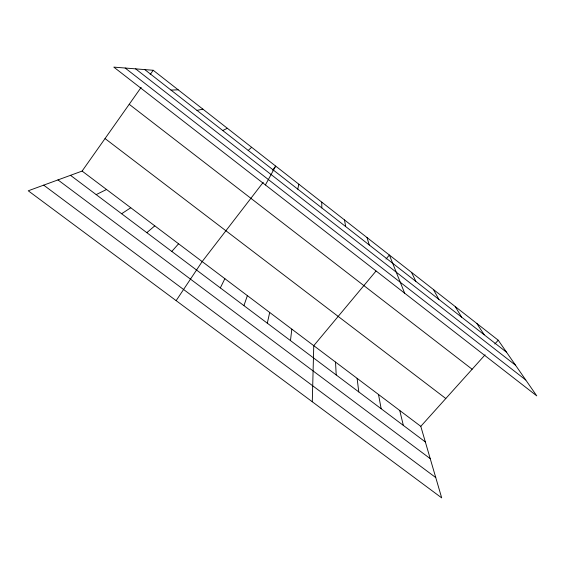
<?xml version="1.0" encoding="UTF-8"?>
<svg xmlns="http://www.w3.org/2000/svg" width="565" height="565" viewBox="0 0 565 565"><rect width="100%" height="100%" fill="white"/><g stroke="black" fill="none" stroke-linecap="round" stroke-linejoin="round"><path stroke-width="0.85" d="M312.283 401.764L313.766 345.681L376 271.059M290.474 340.596L291.822 329.141M297.762 189.127L298.829 184.204M267.302 323.187L269.696 312.459M243.925 305.623L247.378 295.643M220.336 287.903L224.87 278.679M265.409 184.953L275.692 166.103L272.577 170.15M176.139 300.644L202.171 261.574L263.226 182.297M82.102 171.075L420.791 426.342L441.689 497.885L28.25 190.793L82.102 171.075L141.144 87.377M150.191 74.552L153.207 70.272L498.231 340.208L536.75 395.86L113.805 67.115L153.207 70.272M386.022 259.045L389.363 255.034L404.66 293.193M171.802 251.432L178.582 243.79M420.791 426.342L485.109 354.799M494.806 344.014L498.231 340.208M248.233 150.431L251.644 147.288M146.829 232.667L154.782 225.852M121.623 213.732L130.769 207.758M96.177 194.614L106.545 189.494M222.744 130.515L227.377 128.297M197.001 110.408L202.877 109.137M171.011 90.103L178.159 89.793M43.689 185.143L435.756 477.58M57.969 179.91L430.226 458.646M70.498 175.32L425.339 441.929M105.041 138.559L445.806 398.523M129.208 104.292L472.128 369.242M125.162 68.026L525.768 379.991M144.774 69.601L506.579 352.27M135.628 68.866L515.555 365.244M476.832 323.463L484.198 334.784M455.242 306.576L461.626 317.149M433.475 289.541L438.843 299.351M411.511 272.365L415.861 281.391M367.024 237.561L369.263 244.991M399.738 410.48L403.346 425.403M378.508 394.476L381.163 408.735M344.495 219.926L345.646 226.537M357.108 378.345L358.782 391.919M335.525 362.08L336.21 374.962M321.76 202.143L321.81 207.913"/></g></svg>
